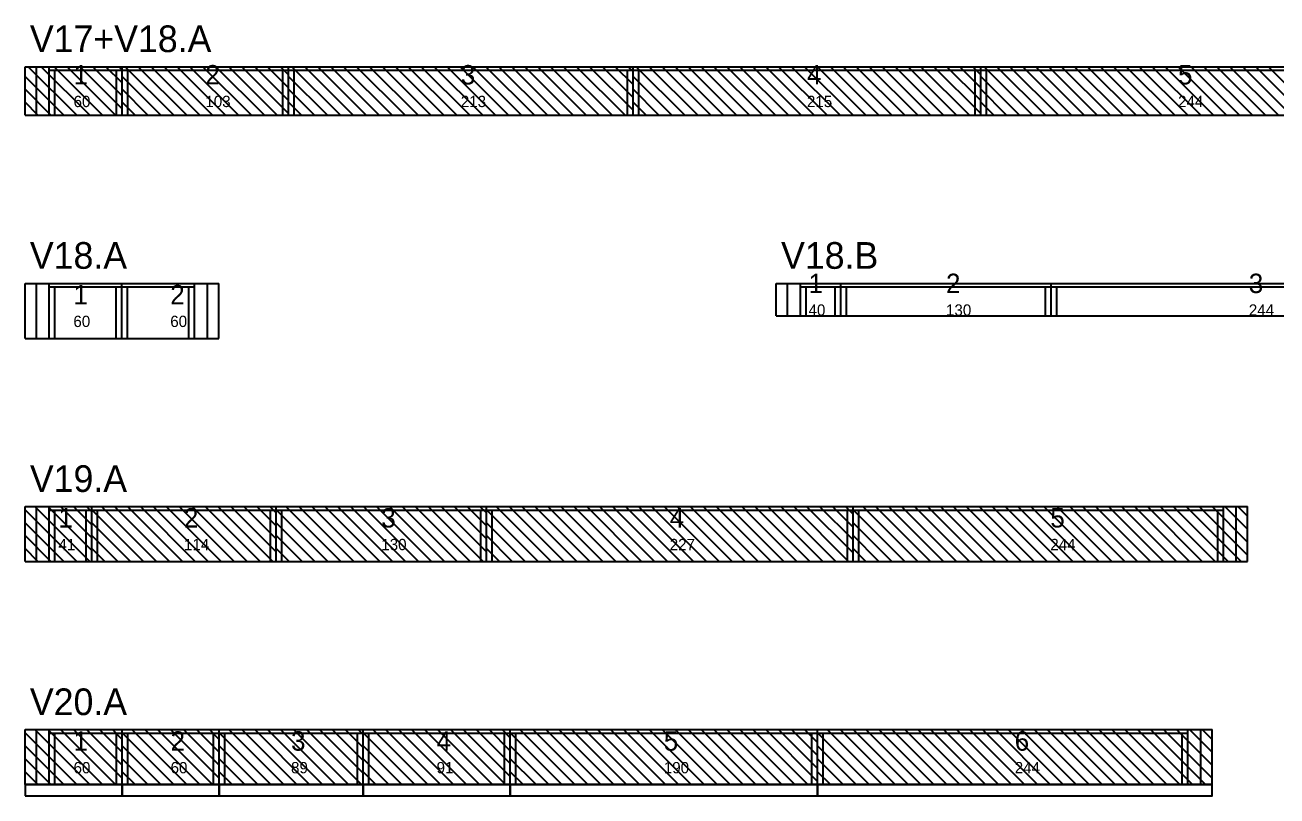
# Model space of a CAD drawing. Header units: metres. Extents: x -10 to 74425, y -2037 to 26.
# Drawn here: x 39218 to 39993, y -1995 to -1518 of the extents above; entities that cross this region are included whole.
import ezdxf

# ---------------------------------------------------------------- set-up
doc = ezdxf.new("R2010")
doc.units = ezdxf.units.M
doc.layers.add('VIGAS', color=7, linetype='Continuous')

msp = doc.modelspace()

# ---------------------------------------------------------------- linework, layer by layer
at = {"layer": 'VIGAS'}
for p, q in [((39218.4, -1544), (39278.4, -1544)), ((39218.4, -1574), (39218.4, -1544)), ((39250.4, -1574), (39220.4, -1544)), ((39225.4, -1574), (39225.4, -1544)), ((39258.4, -1574), (39228.4, -1544)), ((39233.4, -1574), (39233.4, -1544)), ((39233.4, -1546.2), (39278.4, -1546.2)), ((39266.4, -1574), (39236.4, -1544)), ((39236.9, -1574), (39236.9, -1546.2)), ((39274.4, -1574), (39244.4, -1544)), ((39278.4, -1570), (39252.4, -1544)), ((39278.4, -1562), (39260.4, -1544)), ((39278.4, -1554), (39268.4, -1544)), ((39274.9, -1574), (39274.9, -1546.2)), ((39278.4, -1546), (39276.4, -1544)), ((39278.4, -1574), (39278.4, -1544)), ((39278.4, -1574), (39278.4, -1544)), ((39278.4, -1544), (39381.4, -1544)), ((39278.4, -1574), (39278.4, -1544)), ((39278.4, -1574), (39278.4, -1544)), ((39278.4, -1574), (39278.4, -1544)), ((39278.4, -1546.2), (39381.4, -1546.2)), ((39310.4, -1574), (39280.4, -1544)), ((39281.9, -1574), (39281.9, -1546.2)), ((39318.4, -1574), (39288.4, -1544)), ((39326.4, -1574), (39296.4, -1544)), ((39334.4, -1574), (39304.4, -1544)), ((39342.4, -1574), (39312.4, -1544)), ((39350.4, -1574), (39320.4, -1544)), ((39358.4, -1574), (39328.4, -1544)), ((39366.4, -1574), (39336.4, -1544)), ((39374.4, -1574), (39344.4, -1544)), ((39381.4, -1573), (39352.4, -1544)), ((39381.4, -1565), (39360.4, -1544)), ((39381.4, -1557), (39368.4, -1544)), ((39381.4, -1549), (39376.4, -1544)), ((39377.9, -1574), (39377.9, -1546.2)), ((39381.4, -1574), (39381.4, -1544)), ((39381.4, -1574), (39381.4, -1544)), ((39381.4, -1544), (39594.4, -1544)), ((39381.4, -1574), (39381.4, -1544)), ((39381.4, -1574), (39381.4, -1544)), ((39381.4, -1574), (39381.4, -1544)), ((39381.4, -1546.2), (39594.4, -1546.2)), ((39413.4, -1574), (39383.4, -1544)), ((39384.9, -1574), (39384.9, -1546.2)), ((39421.4, -1574), (39391.4, -1544)), ((39429.4, -1574), (39399.4, -1544)), ((39437.4, -1574), (39407.4, -1544)), ((39445.4, -1574), (39415.4, -1544)), ((39453.4, -1574), (39423.4, -1544)), ((39461.4, -1574), (39431.4, -1544)), ((39469.4, -1574), (39439.4, -1544)), ((39477.4, -1574), (39447.4, -1544)), ((39485.4, -1574), (39455.4, -1544)), ((39493.4, -1574), (39463.4, -1544)), ((39501.4, -1574), (39471.4, -1544)), ((39509.4, -1574), (39479.4, -1544)), ((39517.4, -1574), (39487.4, -1544)), ((39525.4, -1574), (39495.4, -1544)), ((39533.4, -1574), (39503.4, -1544)), ((39541.4, -1574), (39511.4, -1544)), ((39549.4, -1574), (39519.4, -1544)), ((39557.4, -1574), (39527.4, -1544)), ((39565.4, -1574), (39535.4, -1544)), ((39573.4, -1574), (39543.4, -1544)), ((39581.4, -1574), (39551.4, -1544)), ((39589.4, -1574), (39559.4, -1544)), ((39594.4, -1571), (39567.4, -1544)), ((39594.4, -1563), (39575.4, -1544)), ((39594.4, -1555), (39583.4, -1544)), ((39590.9, -1574), (39590.9, -1546.2)), ((39594.4, -1547), (39591.4, -1544)), ((39594.4, -1574), (39594.4, -1544)), ((39594.4, -1574), (39594.4, -1544)), ((39594.4, -1544), (39809.4, -1544)), ((39594.4, -1574), (39594.4, -1544)), ((39594.4, -1574), (39594.4, -1544)), ((39594.4, -1574), (39594.4, -1544)), ((39594.4, -1546.2), (39809.4, -1546.2)), ((39626.4, -1574), (39596.4, -1544)), ((39597.9, -1574), (39597.9, -1546.2)), ((39634.4, -1574), (39604.4, -1544)), ((39642.4, -1574), (39612.4, -1544)), ((39650.4, -1574), (39620.4, -1544)), ((39658.4, -1574), (39628.4, -1544)), ((39666.4, -1574), (39636.4, -1544)), ((39674.4, -1574), (39644.4, -1544)), ((39682.4, -1574), (39652.4, -1544)), ((39690.4, -1574), (39660.4, -1544)), ((39698.4, -1574), (39668.4, -1544)), ((39706.4, -1574), (39676.4, -1544)), ((39714.4, -1574), (39684.4, -1544)), ((39722.4, -1574), (39692.4, -1544)), ((39730.4, -1574), (39700.4, -1544)), ((39738.4, -1574), (39708.4, -1544)), ((39746.4, -1574), (39716.4, -1544)), ((39754.4, -1574), (39724.4, -1544)), ((39762.4, -1574), (39732.4, -1544)), ((39770.4, -1574), (39740.4, -1544)), ((39778.4, -1574), (39748.4, -1544)), ((39786.4, -1574), (39756.4, -1544)), ((39794.4, -1574), (39764.4, -1544)), ((39802.4, -1574), (39772.4, -1544)), ((39809.4, -1573), (39780.4, -1544)), ((39809.4, -1565), (39788.4, -1544)), ((39809.4, -1557), (39796.4, -1544)), ((39809.4, -1549), (39804.4, -1544)), ((39805.9, -1574), (39805.9, -1546.2)), ((39809.4, -1574), (39809.4, -1544)), ((39809.4, -1574), (39809.4, -1544)), ((39809.4, -1544), (40053.4, -1544)), ((39809.4, -1574), (39809.4, -1544)), ((39809.4, -1574), (39809.4, -1544)), ((39809.4, -1574), (39809.4, -1544)), ((39809.4, -1546.2), (40053.4, -1546.2)), ((39841.4, -1574), (39811.4, -1544)), ((39812.9, -1574), (39812.9, -1546.2)), ((39849.4, -1574), (39819.4, -1544)), ((39857.4, -1574), (39827.4, -1544)), ((39865.4, -1574), (39835.4, -1544)), ((39873.4, -1574), (39843.4, -1544)), ((39881.4, -1574), (39851.4, -1544)), ((39889.4, -1574), (39859.4, -1544)), ((39897.4, -1574), (39867.4, -1544)), ((39905.4, -1574), (39875.4, -1544)), ((39913.4, -1574), (39883.4, -1544)), ((39921.4, -1574), (39891.4, -1544)), ((39929.4, -1574), (39899.4, -1544)), ((39937.4, -1574), (39907.4, -1544)), ((39945.4, -1574), (39915.4, -1544)), ((39953.4, -1574), (39923.4, -1544)), ((39961.4, -1574), (39931.4, -1544)), ((39969.4, -1574), (39939.4, -1544)), ((39977.4, -1574), (39947.4, -1544)), ((39985.4, -1574), (39955.4, -1544)), ((39993.4, -1574), (39963.4, -1544)), ((40001.4, -1574), (39971.4, -1544)), ((40009.4, -1574), (39979.4, -1544)), ((40017.4, -1574), (39987.4, -1544)), ((39242.4, -1574), (39218.4, -1550)), ((39302.4, -1574), (39278.4, -1550)), ((39405.4, -1574), (39381.4, -1550)), ((39618.4, -1574), (39594.4, -1550)), ((39833.4, -1574), (39809.4, -1550)), ((39234.4, -1574), (39218.4, -1558)), ((39294.4, -1574), (39278.4, -1558)), ((39397.4, -1574), (39381.4, -1558)), ((39610.4, -1574), (39594.4, -1558)), ((39825.4, -1574), (39809.4, -1558)), ((39226.4, -1574), (39218.4, -1566)), ((39286.4, -1574), (39278.4, -1566)), ((39389.4, -1574), (39381.4, -1566)), ((39602.4, -1574), (39594.4, -1566)), ((39817.4, -1574), (39809.4, -1566)), ((39218.4, -1574), (39278.4, -1574)), ((39218.4, -1574), (39218.4, -1574)), ((39233.4, -1574), (39236.9, -1574)), ((39274.9, -1574), (39278.4, -1574)), ((39278.4, -1574), (39381.4, -1574)), ((39278.4, -1574), (39281.9, -1574)), ((39278.4, -1574), (39278.4, -1574)), ((39377.9, -1574), (39381.4, -1574)), ((39381.4, -1574), (39594.4, -1574)), ((39381.4, -1574), (39384.9, -1574)), ((39381.4, -1574), (39381.4, -1574)), ((39590.9, -1574), (39594.4, -1574)), ((39594.4, -1574), (39809.4, -1574)), ((39594.4, -1574), (39597.9, -1574)), ((39594.4, -1574), (39594.4, -1574)), ((39805.9, -1574), (39809.4, -1574)), ((39809.4, -1574), (40053.4, -1574)), ((39809.4, -1574), (39812.9, -1574)), ((39809.4, -1574), (39809.4, -1574)), ((39218.4, -1678), (39278.2, -1678)), ((39218.4, -1712), (39218.4, -1678)), ((39225.4, -1712), (39225.4, -1678)), ((39233.4, -1712), (39233.4, -1678)), ((39278.2, -1712), (39278.2, -1678)), ((39278.2, -1712), (39278.2, -1678)), ((39278.2, -1678), (39338.2, -1678)), ((39278.2, -1712), (39278.2, -1678)), ((39278.2, -1712), (39278.2, -1678)), ((39278.2, -1712), (39278.2, -1678)), ((39323.2, -1712), (39323.2, -1678)), ((39331.2, -1712), (39331.2, -1678)), ((39338.2, -1712), (39338.2, -1678)), ((39682.9, -1678), (39722.9, -1678)), ((39682.9, -1698), (39682.9, -1678)), ((39689.9, -1698), (39689.9, -1678)), ((39697.9, -1698), (39697.9, -1678)), ((39722.9, -1698), (39722.9, -1678)), ((39722.9, -1698), (39722.9, -1678)), ((39722.9, -1678), (39852.9, -1678)), ((39722.9, -1698), (39722.9, -1678)), ((39722.9, -1698), (39722.9, -1678)), ((39722.9, -1698), (39722.9, -1678)), ((39852.9, -1698), (39852.9, -1678)), ((39852.9, -1698), (39852.9, -1678)), ((39852.9, -1678), (40097.4, -1678)), ((39852.9, -1698), (39852.9, -1678)), ((39852.9, -1698), (39852.9, -1678)), ((39852.9, -1698), (39852.9, -1678)), ((39233.4, -1680.2), (39278.2, -1680.2)), ((39236.9, -1712), (39236.9, -1680.2)), ((39274.7, -1712), (39274.7, -1680.2)), ((39278.2, -1680.2), (39323.2, -1680.2)), ((39281.7, -1712), (39281.7, -1680.2)), ((39319.7, -1712), (39319.7, -1680.2)), ((39697.9, -1680.2), (39722.9, -1680.2)), ((39701.4, -1698), (39701.4, -1680.2)), ((39719.4, -1698), (39719.4, -1680.2)), ((39722.9, -1680.2), (39852.9, -1680.2)), ((39726.4, -1698), (39726.4, -1680.2)), ((39849.4, -1698), (39849.4, -1680.2)), ((39852.9, -1680.2), (40082.4, -1680.2)), ((39856.4, -1698), (39856.4, -1680.2)), ((39682.9, -1698), (39722.9, -1698)), ((39697.9, -1698), (39701.4, -1698)), ((39719.4, -1698), (39722.9, -1698)), ((39722.9, -1698), (39852.9, -1698)), ((39722.9, -1698), (39726.4, -1698)), ((39849.4, -1698), (39852.9, -1698)), ((39852.9, -1698), (40097.4, -1698)), ((39852.9, -1698), (39856.4, -1698)), ((39218.4, -1712), (39278.2, -1712)), ((39233.4, -1712), (39236.9, -1712)), ((39274.7, -1712), (39278.2, -1712)), ((39278.2, -1712), (39338.2, -1712)), ((39278.2, -1712), (39281.7, -1712)), ((39319.7, -1712), (39323.2, -1712)), ((39218.4, -1816), (39259.7, -1816)), ((39218.4, -1850), (39218.4, -1816)), ((39250.4, -1850), (39218.4, -1818)), ((39258.4, -1850), (39224.4, -1816)), ((39225.4, -1850), (39225.4, -1816)), ((39259.7, -1843.3), (39232.4, -1816)), ((39233.4, -1850), (39233.4, -1816)), ((39233.4, -1818.2), (39259.7, -1818.2)), ((39236.9, -1850), (39236.9, -1818.2)), ((39259.7, -1835.3), (39240.4, -1816)), ((39259.7, -1827.3), (39248.4, -1816)), ((39256.2, -1850), (39256.2, -1818.2)), ((39259.7, -1819.3), (39256.4, -1816)), ((39259.7, -1850), (39259.7, -1816)), ((39259.7, -1850), (39259.7, -1816)), ((39259.7, -1816), (39373.7, -1816)), ((39259.7, -1850), (39259.7, -1816)), ((39259.7, -1850), (39259.7, -1816)), ((39259.7, -1850), (39259.7, -1816)), ((39291.7, -1850), (39259.7, -1818)), ((39259.7, -1818.2), (39373.7, -1818.2)), ((39263.2, -1850), (39263.2, -1818.2)), ((39299.7, -1850), (39265.7, -1816)), ((39307.7, -1850), (39273.7, -1816)), ((39315.7, -1850), (39281.7, -1816)), ((39323.7, -1850), (39289.7, -1816)), ((39331.7, -1850), (39297.7, -1816)), ((39339.7, -1850), (39305.7, -1816)), ((39347.7, -1850), (39313.7, -1816)), ((39355.7, -1850), (39321.7, -1816)), ((39363.7, -1850), (39329.7, -1816)), ((39371.7, -1850), (39337.7, -1816)), ((39373.7, -1844), (39345.7, -1816)), ((39373.7, -1836), (39353.7, -1816)), ((39373.7, -1828), (39361.7, -1816)), ((39373.7, -1820), (39369.7, -1816)), ((39370.2, -1850), (39370.2, -1818.2)), ((39373.7, -1850), (39373.7, -1816)), ((39373.7, -1850), (39373.7, -1816)), ((39373.7, -1816), (39503.7, -1816)), ((39373.7, -1850), (39373.7, -1816)), ((39373.7, -1850), (39373.7, -1816)), ((39373.7, -1850), (39373.7, -1816)), ((39405.7, -1850), (39373.7, -1818)), ((39373.7, -1818.2), (39503.7, -1818.2)), ((39377.2, -1850), (39377.2, -1818.2)), ((39413.7, -1850), (39379.7, -1816)), ((39421.7, -1850), (39387.7, -1816)), ((39429.7, -1850), (39395.7, -1816)), ((39437.7, -1850), (39403.7, -1816)), ((39445.7, -1850), (39411.7, -1816)), ((39453.7, -1850), (39419.7, -1816)), ((39461.7, -1850), (39427.7, -1816)), ((39469.7, -1850), (39435.7, -1816)), ((39477.7, -1850), (39443.7, -1816)), ((39485.7, -1850), (39451.7, -1816)), ((39493.7, -1850), (39459.7, -1816)), ((39501.7, -1850), (39467.7, -1816)), ((39503.7, -1844), (39475.7, -1816)), ((39503.7, -1836), (39483.7, -1816)), ((39503.7, -1828), (39491.7, -1816)), ((39503.7, -1820), (39499.7, -1816)), ((39500.2, -1850), (39500.2, -1818.2)), ((39503.7, -1850), (39503.7, -1816)), ((39503.7, -1850), (39503.7, -1816)), ((39503.7, -1816), (39730.4, -1816)), ((39503.7, -1850), (39503.7, -1816)), ((39503.7, -1850), (39503.7, -1816)), ((39503.7, -1850), (39503.7, -1816)), ((39535.7, -1850), (39503.7, -1818)), ((39503.7, -1818.2), (39730.4, -1818.2)), ((39507.2, -1850), (39507.2, -1818.2)), ((39543.7, -1850), (39509.7, -1816)), ((39551.7, -1850), (39517.7, -1816)), ((39559.7, -1850), (39525.7, -1816)), ((39567.7, -1850), (39533.7, -1816)), ((39575.7, -1850), (39541.7, -1816)), ((39583.7, -1850), (39549.7, -1816)), ((39591.7, -1850), (39557.7, -1816)), ((39599.7, -1850), (39565.7, -1816)), ((39607.7, -1850), (39573.7, -1816)), ((39615.7, -1850), (39581.7, -1816)), ((39623.7, -1850), (39589.7, -1816)), ((39631.7, -1850), (39597.7, -1816)), ((39639.7, -1850), (39605.7, -1816)), ((39647.7, -1850), (39613.7, -1816)), ((39655.7, -1850), (39621.7, -1816)), ((39663.7, -1850), (39629.7, -1816)), ((39671.7, -1850), (39637.7, -1816)), ((39679.7, -1850), (39645.7, -1816)), ((39687.7, -1850), (39653.7, -1816)), ((39695.7, -1850), (39661.7, -1816)), ((39703.7, -1850), (39669.7, -1816)), ((39711.7, -1850), (39677.7, -1816)), ((39719.7, -1850), (39685.7, -1816)), ((39727.7, -1850), (39693.7, -1816)), ((39730.4, -1844.7), (39701.7, -1816)), ((39730.4, -1836.7), (39709.7, -1816)), ((39730.4, -1828.7), (39717.7, -1816)), ((39730.4, -1820.7), (39725.7, -1816)), ((39726.9, -1850), (39726.9, -1818.2)), ((39730.4, -1850), (39730.4, -1816)), ((39730.4, -1850), (39730.4, -1816)), ((39730.4, -1816), (39974.4, -1816)), ((39730.4, -1850), (39730.4, -1816)), ((39730.4, -1850), (39730.4, -1816)), ((39730.4, -1850), (39730.4, -1816)), ((39762.4, -1850), (39730.4, -1818)), ((39730.4, -1818.2), (39959.4, -1818.2)), ((39733.9, -1850), (39733.9, -1818.2)), ((39770.4, -1850), (39736.4, -1816)), ((39778.4, -1850), (39744.4, -1816)), ((39786.4, -1850), (39752.4, -1816)), ((39794.4, -1850), (39760.4, -1816)), ((39802.4, -1850), (39768.4, -1816)), ((39810.4, -1850), (39776.4, -1816)), ((39818.4, -1850), (39784.4, -1816)), ((39826.4, -1850), (39792.4, -1816)), ((39834.4, -1850), (39800.4, -1816)), ((39842.4, -1850), (39808.4, -1816)), ((39850.4, -1850), (39816.4, -1816)), ((39858.4, -1850), (39824.4, -1816)), ((39866.4, -1850), (39832.4, -1816)), ((39874.4, -1850), (39840.4, -1816)), ((39882.4, -1850), (39848.4, -1816)), ((39890.4, -1850), (39856.4, -1816)), ((39898.4, -1850), (39864.4, -1816)), ((39906.4, -1850), (39872.4, -1816)), ((39914.4, -1850), (39880.4, -1816)), ((39922.4, -1850), (39888.4, -1816)), ((39930.4, -1850), (39896.4, -1816)), ((39938.4, -1850), (39904.4, -1816)), ((39946.4, -1850), (39912.4, -1816)), ((39954.4, -1850), (39920.4, -1816)), ((39962.4, -1850), (39928.4, -1816)), ((39970.4, -1850), (39936.4, -1816)), ((39974.4, -1846), (39944.4, -1816)), ((39974.4, -1838), (39952.4, -1816)), ((39955.9, -1850), (39955.9, -1818.2)), ((39959.4, -1850), (39959.4, -1816)), ((39974.4, -1830), (39960.4, -1816)), ((39967.4, -1850), (39967.4, -1816)), ((39974.4, -1822), (39968.4, -1816)), ((39974.4, -1850), (39974.4, -1816)), ((39242.4, -1850), (39218.4, -1826)), ((39283.7, -1850), (39259.7, -1826)), ((39397.7, -1850), (39373.7, -1826)), ((39527.7, -1850), (39503.7, -1826)), ((39754.4, -1850), (39730.4, -1826)), ((39234.4, -1850), (39218.4, -1834)), ((39275.7, -1850), (39259.7, -1834)), ((39389.7, -1850), (39373.7, -1834)), ((39519.7, -1850), (39503.7, -1834)), ((39746.4, -1850), (39730.4, -1834)), ((39226.4, -1850), (39218.4, -1842)), ((39267.7, -1850), (39259.7, -1842)), ((39381.7, -1850), (39373.7, -1842)), ((39511.7, -1850), (39503.7, -1842)), ((39738.4, -1850), (39730.4, -1842)), ((39218.4, -1850), (39259.7, -1850)), ((39218.4, -1850), (39218.4, -1850)), ((39233.4, -1850), (39236.9, -1850)), ((39256.2, -1850), (39259.7, -1850)), ((39259.7, -1850), (39373.7, -1850)), ((39259.7, -1850), (39263.2, -1850)), ((39259.7, -1850), (39259.7, -1850)), ((39370.2, -1850), (39373.7, -1850)), ((39373.7, -1850), (39503.7, -1850)), ((39373.7, -1850), (39377.2, -1850)), ((39373.7, -1850), (39373.7, -1850)), ((39500.2, -1850), (39503.7, -1850)), ((39503.7, -1850), (39730.4, -1850)), ((39503.7, -1850), (39507.2, -1850)), ((39503.7, -1850), (39503.7, -1850)), ((39726.9, -1850), (39730.4, -1850)), ((39730.4, -1850), (39974.4, -1850)), ((39730.4, -1850), (39733.9, -1850)), ((39730.4, -1850), (39730.4, -1850)), ((39955.9, -1850), (39959.4, -1850)), ((39218.4, -1954), (39278.4, -1954)), ((39218.4, -1988), (39218.4, -1954)), ((39250.4, -1988), (39218.4, -1956)), ((39258.4, -1988), (39224.4, -1954)), ((39225.4, -1988), (39225.4, -1954)), ((39266.4, -1988), (39232.4, -1954)), ((39233.4, -1988), (39233.4, -1954)), ((39233.4, -1956.2), (39278.4, -1956.2)), ((39236.9, -1988), (39236.9, -1956.2)), ((39274.4, -1988), (39240.4, -1954)), ((39278.4, -1984), (39248.4, -1954)), ((39278.4, -1976), (39256.4, -1954)), ((39278.4, -1968), (39264.4, -1954)), ((39278.4, -1960), (39272.4, -1954)), ((39274.9, -1988), (39274.9, -1956.2)), ((39278.4, -1988), (39278.4, -1954)), ((39278.4, -1988), (39278.4, -1954)), ((39278.4, -1954), (39338.4, -1954)), ((39278.4, -1988), (39278.4, -1954)), ((39278.4, -1988), (39278.4, -1954)), ((39278.4, -1988), (39278.4, -1954)), ((39310.4, -1988), (39278.4, -1956)), ((39278.4, -1956.2), (39338.4, -1956.2)), ((39281.9, -1988), (39281.9, -1956.2)), ((39318.4, -1988), (39284.4, -1954)), ((39326.4, -1988), (39292.4, -1954)), ((39334.4, -1988), (39300.4, -1954)), ((39338.4, -1984), (39308.4, -1954)), ((39338.4, -1976), (39316.4, -1954)), ((39338.4, -1968), (39324.4, -1954)), ((39338.4, -1960), (39332.4, -1954)), ((39334.9, -1988), (39334.9, -1956.2)), ((39338.4, -1988), (39338.4, -1954)), ((39338.4, -1988), (39338.4, -1954)), ((39338.4, -1954), (39427.4, -1954)), ((39338.4, -1988), (39338.4, -1954)), ((39338.4, -1988), (39338.4, -1954)), ((39338.4, -1988), (39338.4, -1954)), ((39370.4, -1988), (39338.4, -1956)), ((39338.4, -1956.2), (39427.4, -1956.2)), ((39341.9, -1988), (39341.9, -1956.2)), ((39378.4, -1988), (39344.4, -1954)), ((39386.4, -1988), (39352.4, -1954)), ((39394.4, -1988), (39360.4, -1954)), ((39402.4, -1988), (39368.4, -1954)), ((39410.4, -1988), (39376.4, -1954)), ((39418.4, -1988), (39384.4, -1954)), ((39426.4, -1988), (39392.4, -1954)), ((39427.4, -1981), (39400.4, -1954)), ((39427.4, -1973), (39408.4, -1954)), ((39427.4, -1965), (39416.4, -1954)), ((39423.9, -1988), (39423.9, -1956.2)), ((39427.4, -1957), (39424.4, -1954)), ((39427.4, -1988), (39427.4, -1954)), ((39427.4, -1988), (39427.4, -1954)), ((39427.4, -1954), (39518.4, -1954)), ((39427.4, -1988), (39427.4, -1954)), ((39427.4, -1988), (39427.4, -1954)), ((39427.4, -1988), (39427.4, -1954)), ((39459.4, -1988), (39427.4, -1956)), ((39427.4, -1956.2), (39518.4, -1956.2)), ((39430.9, -1988), (39430.9, -1956.2)), ((39467.4, -1988), (39433.4, -1954)), ((39475.4, -1988), (39441.4, -1954)), ((39483.4, -1988), (39449.4, -1954)), ((39491.4, -1988), (39457.4, -1954)), ((39499.4, -1988), (39465.4, -1954)), ((39507.4, -1988), (39473.4, -1954)), ((39515.4, -1988), (39481.4, -1954)), ((39518.4, -1983), (39489.4, -1954)), ((39518.4, -1975), (39497.4, -1954)), ((39518.4, -1967), (39505.4, -1954)), ((39518.4, -1959), (39513.4, -1954)), ((39514.9, -1988), (39514.9, -1956.2)), ((39518.4, -1988), (39518.4, -1954)), ((39518.4, -1988), (39518.4, -1954)), ((39518.4, -1954), (39708.4, -1954)), ((39518.4, -1988), (39518.4, -1954)), ((39518.4, -1988), (39518.4, -1954)), ((39518.4, -1988), (39518.4, -1954)), ((39550.4, -1988), (39518.4, -1956)), ((39518.4, -1956.2), (39708.4, -1956.2)), ((39521.9, -1988), (39521.9, -1956.2)), ((39558.4, -1988), (39524.4, -1954)), ((39566.4, -1988), (39532.4, -1954)), ((39574.4, -1988), (39540.4, -1954)), ((39582.4, -1988), (39548.4, -1954)), ((39590.4, -1988), (39556.4, -1954)), ((39598.4, -1988), (39564.4, -1954)), ((39606.4, -1988), (39572.4, -1954)), ((39614.4, -1988), (39580.4, -1954)), ((39622.4, -1988), (39588.4, -1954)), ((39630.4, -1988), (39596.4, -1954)), ((39638.4, -1988), (39604.4, -1954)), ((39646.4, -1988), (39612.4, -1954)), ((39654.4, -1988), (39620.4, -1954)), ((39662.4, -1988), (39628.4, -1954)), ((39670.4, -1988), (39636.4, -1954)), ((39678.4, -1988), (39644.4, -1954)), ((39686.4, -1988), (39652.4, -1954)), ((39694.4, -1988), (39660.4, -1954)), ((39702.4, -1988), (39668.4, -1954)), ((39708.4, -1986), (39676.4, -1954)), ((39708.4, -1978), (39684.4, -1954)), ((39708.4, -1970), (39692.4, -1954)), ((39708.4, -1962), (39700.4, -1954)), ((39704.9, -1988), (39704.9, -1956.2)), ((39708.4, -1988), (39708.4, -1954)), ((39708.4, -1988), (39708.4, -1954)), ((39708.4, -1954), (39952.4, -1954)), ((39708.4, -1988), (39708.4, -1954)), ((39708.4, -1988), (39708.4, -1954)), ((39708.4, -1988), (39708.4, -1954)), ((39708.4, -1954), (39708.4, -1954)), ((39740.4, -1988), (39708.4, -1956)), ((39708.4, -1956.2), (39937.4, -1956.2)), ((39711.9, -1988), (39711.9, -1956.2)), ((39748.4, -1988), (39714.4, -1954)), ((39756.4, -1988), (39722.4, -1954)), ((39764.4, -1988), (39730.4, -1954)), ((39772.4, -1988), (39738.4, -1954)), ((39780.4, -1988), (39746.4, -1954)), ((39788.4, -1988), (39754.4, -1954)), ((39796.4, -1988), (39762.4, -1954)), ((39804.4, -1988), (39770.4, -1954)), ((39812.4, -1988), (39778.4, -1954)), ((39820.4, -1988), (39786.4, -1954)), ((39828.4, -1988), (39794.4, -1954)), ((39836.4, -1988), (39802.4, -1954)), ((39844.4, -1988), (39810.4, -1954)), ((39852.4, -1988), (39818.4, -1954)), ((39860.4, -1988), (39826.4, -1954)), ((39868.4, -1988), (39834.4, -1954)), ((39876.4, -1988), (39842.4, -1954)), ((39884.4, -1988), (39850.4, -1954)), ((39892.4, -1988), (39858.4, -1954)), ((39900.4, -1988), (39866.4, -1954)), ((39908.4, -1988), (39874.4, -1954)), ((39916.4, -1988), (39882.4, -1954)), ((39924.4, -1988), (39890.4, -1954)), ((39932.4, -1988), (39898.4, -1954)), ((39940.4, -1988), (39906.4, -1954)), ((39948.4, -1988), (39914.4, -1954)), ((39952.4, -1984), (39922.4, -1954)), ((39952.4, -1976), (39930.4, -1954)), ((39933.9, -1988), (39933.9, -1956.2)), ((39937.4, -1988), (39937.4, -1954)), ((39952.4, -1968), (39938.4, -1954)), ((39945.4, -1988), (39945.4, -1954)), ((39952.4, -1960), (39946.4, -1954)), ((39952.4, -1988), (39952.4, -1954)), ((39242.4, -1988), (39218.4, -1964)), ((39302.4, -1988), (39278.4, -1964)), ((39362.4, -1988), (39338.4, -1964)), ((39451.4, -1988), (39427.4, -1964)), ((39542.4, -1988), (39518.4, -1964)), ((39732.4, -1988), (39708.4, -1964)), ((39234.4, -1988), (39218.4, -1972)), ((39294.4, -1988), (39278.4, -1972)), ((39354.4, -1988), (39338.4, -1972)), ((39443.4, -1988), (39427.4, -1972)), ((39534.4, -1988), (39518.4, -1972)), ((39724.4, -1988), (39708.4, -1972)), ((39226.4, -1988), (39218.4, -1980)), ((39286.4, -1988), (39278.4, -1980)), ((39346.4, -1988), (39338.4, -1980)), ((39435.4, -1988), (39427.4, -1980)), ((39526.4, -1988), (39518.4, -1980)), ((39716.4, -1988), (39708.4, -1980)), ((39218.4, -1988), (39278.4, -1988)), ((39218.4, -1988), (39218.4, -1988)), ((39233.4, -1988), (39236.9, -1988)), ((39274.9, -1988), (39278.4, -1988)), ((39278.4, -1988), (39338.4, -1988)), ((39278.4, -1988), (39281.9, -1988)), ((39278.4, -1988), (39278.4, -1988)), ((39334.9, -1988), (39338.4, -1988)), ((39338.4, -1988), (39427.4, -1988)), ((39338.4, -1988), (39341.9, -1988)), ((39338.4, -1988), (39338.4, -1988)), ((39423.9, -1988), (39427.4, -1988)), ((39427.4, -1988), (39518.4, -1988)), ((39427.4, -1988), (39430.9, -1988)), ((39427.4, -1988), (39427.4, -1988)), ((39514.9, -1988), (39518.4, -1988)), ((39518.4, -1988), (39708.4, -1988)), ((39518.4, -1988), (39521.9, -1988)), ((39518.4, -1988), (39518.4, -1988)), ((39704.9, -1988), (39708.4, -1988)), ((39708.4, -1988), (39952.4, -1988)), ((39708.4, -1988), (39711.9, -1988)), ((39708.4, -1988), (39708.4, -1988)), ((39933.9, -1988), (39937.4, -1988))]:
    msp.add_line(p, q, dxfattribs=at)
for points in [[(39218.4, -1995), (39278.4, -1995), (39278.4, -1988), (39218.4, -1988)], [(39278.4, -1995), (39338.4, -1995), (39338.4, -1988), (39278.4, -1988)], [(39338.4, -1995), (39427.4, -1995), (39427.4, -1988), (39338.4, -1988)], [(39427.4, -1995), (39518.4, -1995), (39518.4, -1988), (39427.4, -1988)], [(39518.4, -1995), (39708.4, -1995), (39708.4, -1988), (39518.4, -1988)], [(39708.4, -1995), (39952.4, -1995), (39952.4, -1988), (39708.4, -1988)]]:
    msp.add_lwpolyline(points, close=True, dxfattribs=at)

# ---------------------------------------------------------------- texts
for s, height, p in [('V17+V18.A', 16.5, (39221.4, -1535)), ('1', 12, (39248.4, -1555)), ('2', 12, (39329.9, -1555)), ('3', 12, (39487.9, -1555)), ('4', 12, (39701.9, -1555)), ('5', 12, (39931.4, -1555)), ('60', 7, (39248.4, -1569)), ('103', 7, (39329.9, -1569)), ('213', 7, (39487.9, -1569)), ('215', 7, (39701.9, -1569)), ('244', 7, (39931.4, -1569)), ('V18.A', 16.5, (39221.4, -1669)), ('V18.B', 16.5, (39685.9, -1669)), ('1', 12, (39702.9, -1684)), ('2', 12, (39787.9, -1684)), ('3', 12, (39975.15, -1684)), ('1', 12, (39248.3, -1691)), ('2', 12, (39308.2, -1691)), ('40', 7, (39702.9, -1698)), ('130', 7, (39787.9, -1698)), ('244', 7, (39975.15, -1698)), ('60', 7, (39248.3, -1705)), ('60', 7, (39308.2, -1705)), ('V19.A', 16.5, (39221.4, -1807)), ('1', 12, (39239.05, -1829)), ('2', 12, (39316.7, -1829)), ('3', 12, (39438.7, -1829)), ('4', 12, (39617.05, -1829)), ('5', 12, (39852.4, -1829)), ('41', 7, (39239.05, -1843)), ('114', 7, (39316.7, -1843)), ('130', 7, (39438.7, -1843)), ('227', 7, (39617.05, -1843)), ('244', 7, (39852.4, -1843)), ('V20.A', 16.5, (39221.4, -1945)), ('1', 12, (39248.4, -1967)), ('2', 12, (39308.4, -1967)), ('3', 12, (39382.9, -1967)), ('4', 12, (39472.9, -1967)), ('5', 12, (39613.4, -1967)), ('6', 12, (39830.4, -1967)), ('60', 7, (39248.4, -1981)), ('60', 7, (39308.4, -1981)), ('89', 7, (39382.9, -1981)), ('91', 7, (39472.9, -1981)), ('190', 7, (39613.4, -1981)), ('244', 7, (39830.4, -1981))]:
    msp.add_text(s, height=height, dxfattribs=at).set_placement(p)

doc.saveas('drawing.dxf')
